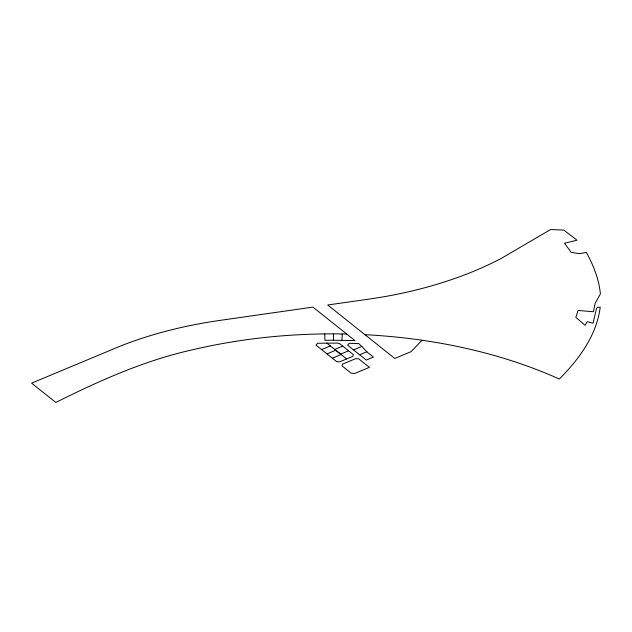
<?xml version="1.0" encoding="UTF-8"?>
<svg xmlns="http://www.w3.org/2000/svg" width="632" height="632" viewBox="0 0 632 632"><rect width="100%" height="100%" fill="white"/><g stroke="black" fill="none" stroke-linecap="round" stroke-linejoin="round"><path stroke-width="0.95" d="M333.451 340.229L354.955 340.601L312.935 307.105L219.889 320.408C193.408 324.177 167.196 330.03 141.766 338.357A304.735 175.933 0 0 0 120.317 346.107L31.6 383.15L55.821 402.45C99.327 380.717 144.104 360.651 191.765 349.97C235.302 339.653 280.016 334.439 324.745 333.909L324.967 340.285L333.451 340.229L333.467 333.87L346.684 334.004M341.936 340.293L342.188 333.925M422.018 340.229L411.227 351.582L394.779 358.455L327.7 304.995L368.796 299.141A310.983 179.543 0 0 0 386.515 296.29A304.877 176.02 0 0 0 403.911 292.829C427.295 287.702 450.316 280.805 472.491 271.752A304.932 176.052 0 0 0 501.184 258.464L550.527 229.55L563.831 230.08L577.008 240.215L564.566 243.194L571.083 252.294L579.204 253.685L586.409 252.476C593.432 265.424 599.01 279.178 600.4 293.975L595.139 303.257L593.416 311.758L578.106 310.446L575.839 317.398L585.098 325.298L587.199 321.712L593.029 323.228L596.537 308.337L597.659 307.294L600.226 307.184C596.545 335.663 579.031 359.095 559.367 379.058C534.143 367.682 507.836 358.802 481.047 351.937A368.045 212.486 0 0 0 445.615 344.14C418.969 339.194 391.99 336.082 364.933 334.676M353.541 349.907L361.812 346.431L367.484 352.427L373.394 357.104L366.291 360.066L347.584 345.167L349.37 343.302L358.723 343.603L361.812 346.431M321.585 349.615L336.619 361.599L339.653 361.844L352.869 356.33L353.335 354.584L339.747 343.745L337.567 343.089L317.596 343.263L315.992 345.159L321.585 349.615L330.331 345.941M326.744 343.089L334.755 349.464L342.726 346.131M326.981 353.904L335.718 350.247L341.122 354.544L332.361 358.202M334.755 349.464L340.616 354.141L348.595 350.8M359.624 354.765L366.844 351.748M324.745 333.909L333.467 333.87M340.616 354.141L346.636 358.937M342.512 364.166L342.046 365.904L351.123 373.149L354.75 373.48L369.388 367.358L358.794 358.905L355.761 358.628L342.512 364.166"/></g></svg>
